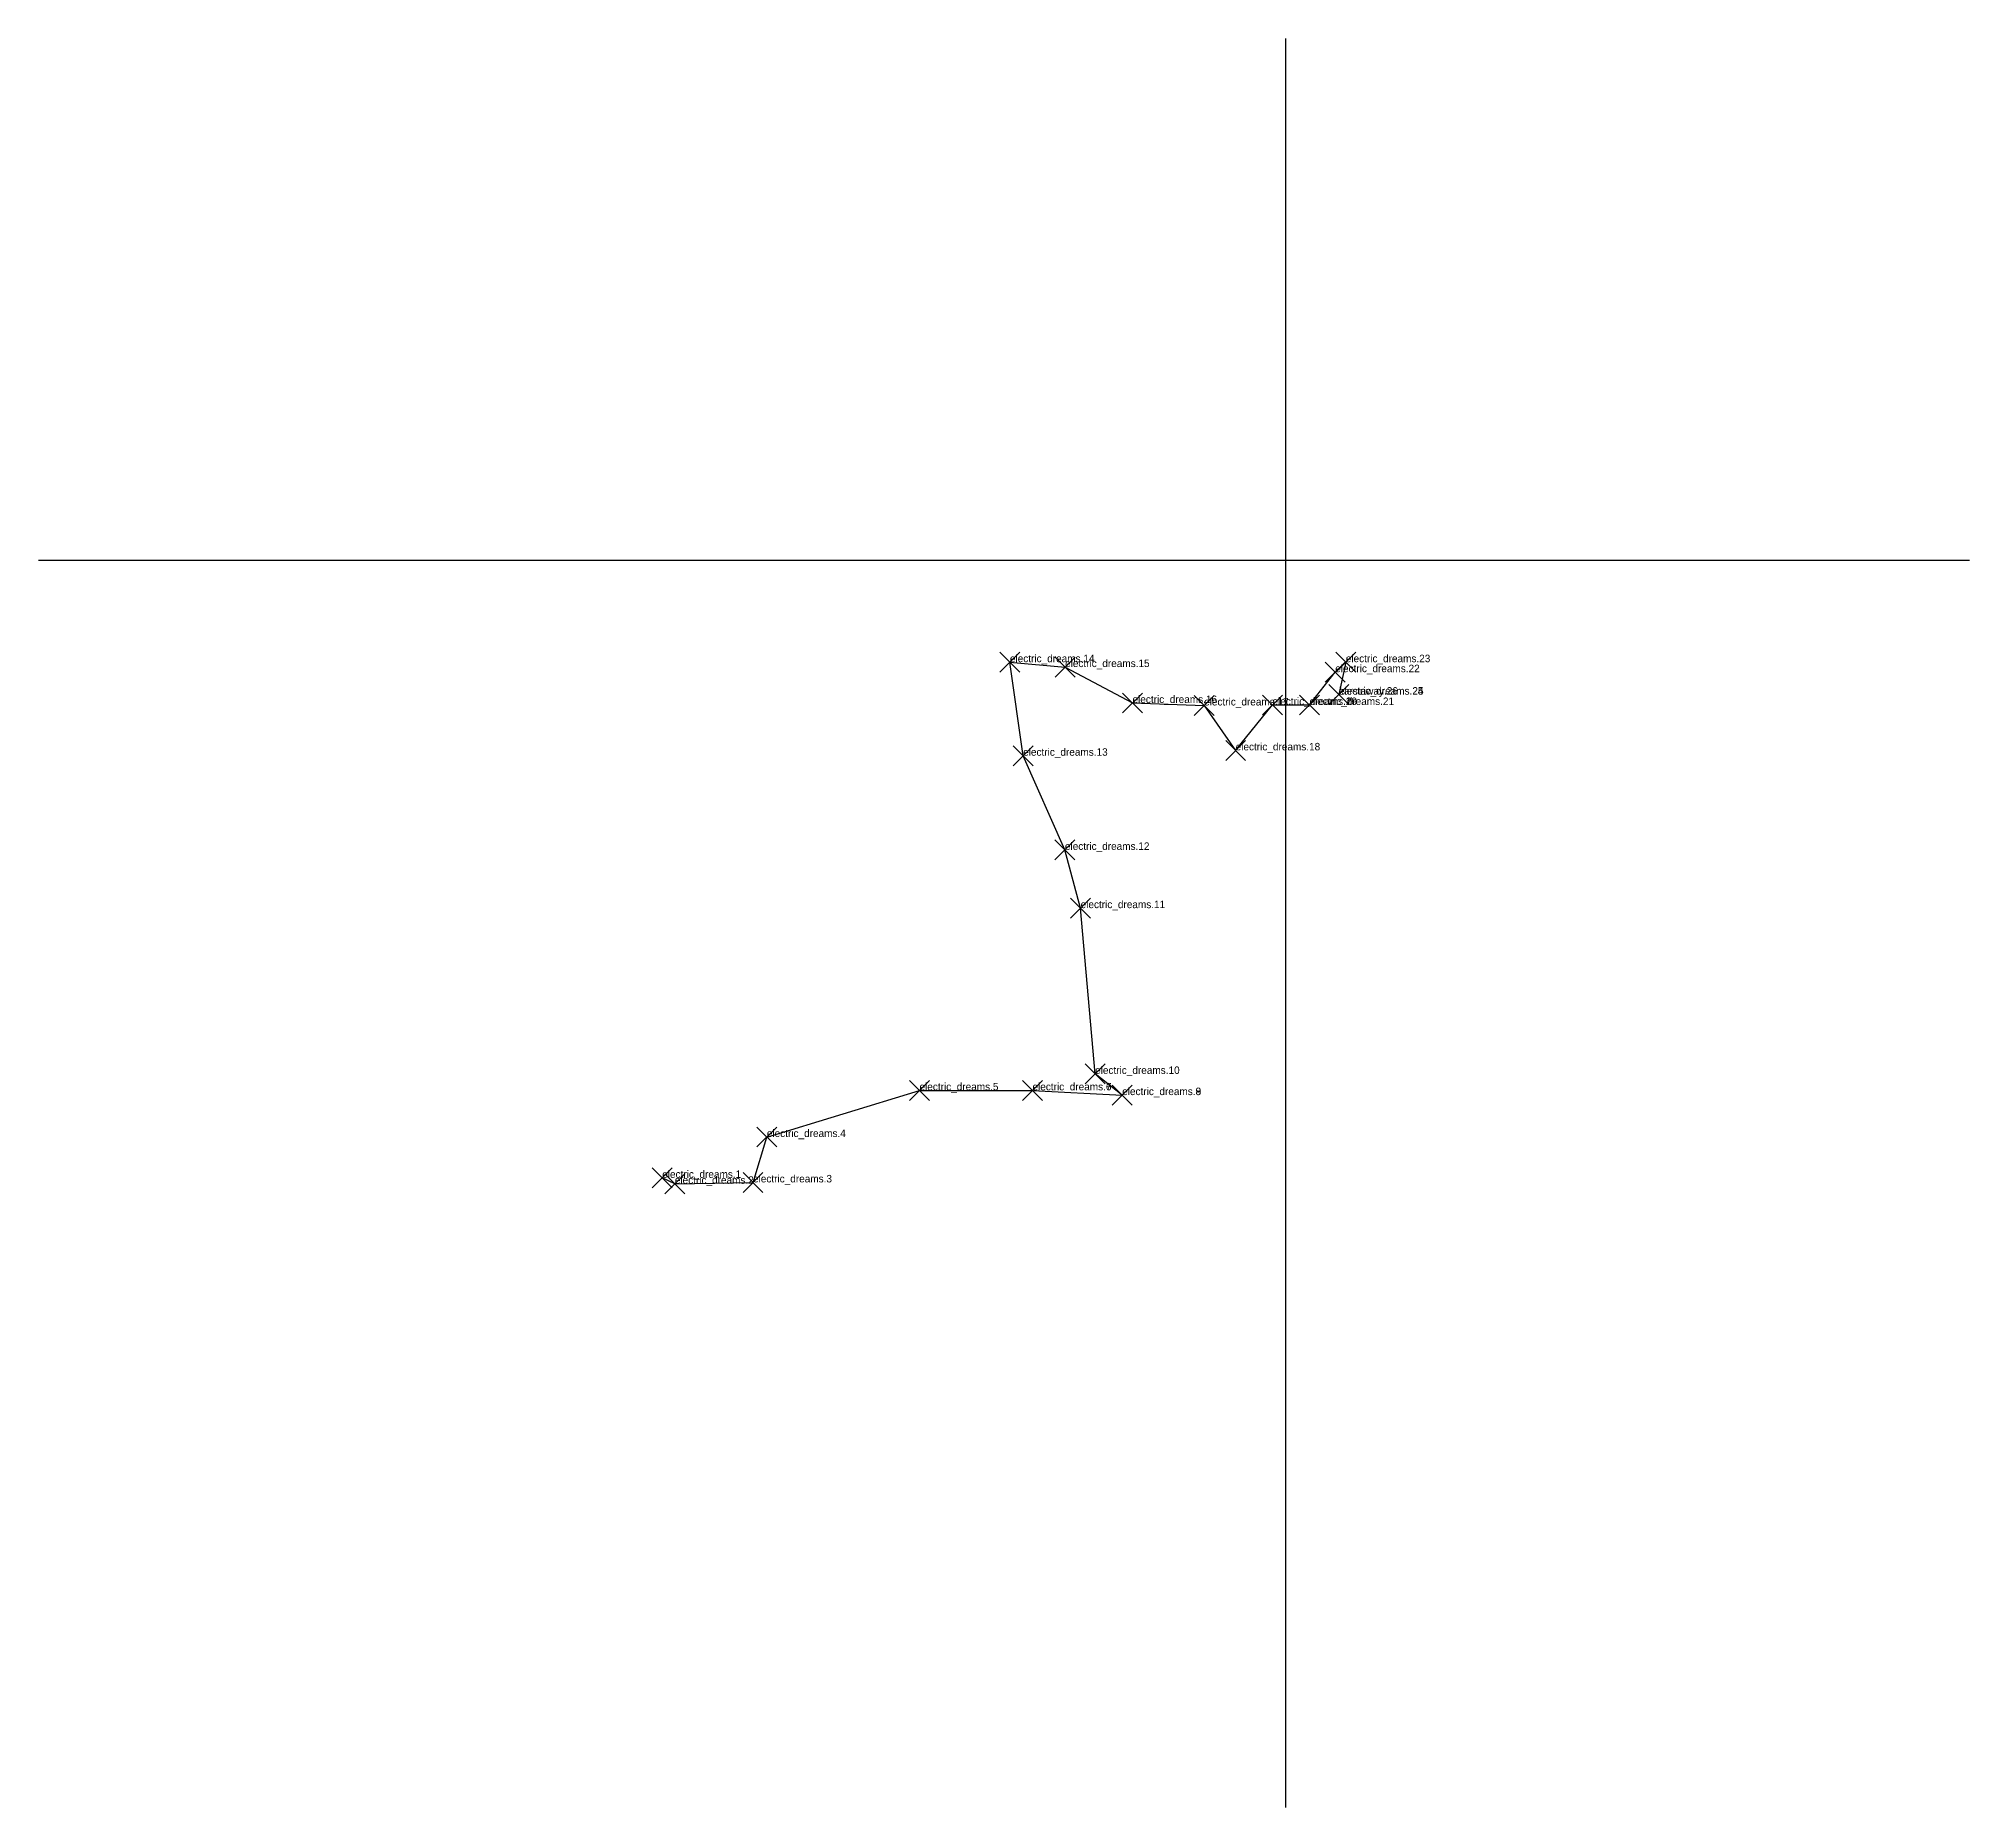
# Model space of a CAD drawing. Extents: x 0 to 155, y 0 to 142.
import ezdxf

# ---------------------------------------------------------------- set-up
doc = ezdxf.new("R2010")
doc.units = 0
doc.header["$PDMODE"] = 3
doc.header["$PDSIZE"] = 0.8
for name, color, linetype in [('CentreLine', 5, 'CONTINUOUS'), ('Grid', 7, 'CONTINUOUS'), ('Labels', 7, 'CONTINUOUS'), ('Stations', 7, 'CONTINUOUS'), ('SurfaceLabels', 7, 'CONTINUOUS'), ('SurfaceStations', 7, 'CONTINUOUS')]:
    doc.layers.add(name, color=color, linetype=linetype)

msp = doc.modelspace()

# ---------------------------------------------------------------- linework, layer by layer
at = {"layer": 'CentreLine'}
for p, q in [((78.94, 84.32, 11.62), (77.88, 91.82, 8.87)), ((77.88, 91.82, 8.87), (82.3, 91.43, 3.58)), ((82.3, 91.43, 3.58), (87.71, 88.55, 2.94)), ((103.96, 91.02, 3.86), (104.81, 91.82, 7.68)), ((104.81, 91.82, 7.68), (104.26, 89.22, 7.96)), ((101.9, 88.39, 1.94), (103.96, 91.02, 3.86)), ((87.71, 88.55, 2.94), (93.45, 88.35, 1.29)), ((93.45, 88.35, 1.29), (95.98, 84.75, 1.83)), ((95.98, 84.75, 1.83), (98.93, 88.39, 1)), ((98.93, 88.39, 1), (98.93, 88.39)), ((98.93, 88.39), (101.9, 88.39, 1.94)), ((104.26, 89.22, 7.96), (104.26, 89.22, 8.96)), ((82.29, 76.77, 13.68), (78.94, 84.32, 11.62)), ((83.55, 72.1, 14.36), (82.29, 76.77, 13.68)), ((84.71, 58.81, 17.44), (83.55, 72.1, 14.36)), ((58.39, 53.75, 47.8), (70.63, 57.49, 46.91)), ((70.63, 57.49, 46.91), (79.69, 57.49, 49)), ((79.69, 57.49, 49), (79.69, 57.49, 33.89)), ((79.69, 57.49, 33.89), (86.88, 57.11, 33.01)), ((86.88, 57.11, 21.38), (84.71, 58.81, 17.44)), ((86.88, 57.11, 33.01), (86.88, 57.11, 21.38)), ((57.28, 50.11, 47.2), (58.39, 53.75, 47.8)), ((51.01, 50, 47.2), (50, 50.47, 47.18)), ((51.01, 50, 47.2), (57.28, 50.11, 47.2))]:
    msp.add_line(p, q, dxfattribs=at)
at = {"layer": 'Grid'}
for p, q in [((100, 0), (100, 141.82)), ((0, 100), (154.81, 100))]:
    msp.add_line(p, q, dxfattribs=at)
at = {"layer": 'Stations'}
for p in [(77.88, 91.82, 8.87), (82.3, 91.43, 3.58), (103.96, 91.02, 3.86), (104.81, 91.82, 7.68), (104.26, 89.22, 8.96), (104.26, 89.22, 7.96), (87.71, 88.55, 2.94), (93.45, 88.35, 1.29), (98.93, 88.39, 1), (98.93, 88.39), (101.9, 88.39, 1.94), (95.98, 84.75, 1.83), (78.94, 84.32, 11.62), (82.29, 76.77, 13.68), (83.55, 72.1, 14.36), (84.71, 58.81, 17.44), (70.63, 57.49, 46.91), (79.69, 57.49, 49), (79.69, 57.49, 33.89), (86.88, 57.11, 33.01), (86.88, 57.11, 21.38), (58.39, 53.75, 47.8), (50, 50.47, 47.18), (51.01, 50, 47.2), (57.28, 50.11, 47.2)]:
    msp.add_point(p, dxfattribs=at)
at = {"layer": 'SurfaceStations'}
msp.add_point((104.26, 89.22, 8.96), dxfattribs=at)

# ---------------------------------------------------------------- texts
at = {"layer": 'Labels'}
for s, p in [('electric_dreams.14', (77.88, 91.82, 8.87)), ('electric_dreams.15', (82.3, 91.43, 3.58)), ('electric_dreams.22', (103.96, 91.02, 3.86)), ('electric_dreams.23', (104.81, 91.82, 7.68)), ('electric_dreams.25', (104.26, 89.22, 8.96)), ('electric_dreams.24', (104.26, 89.22, 7.96)), ('electric_dreams.16', (87.71, 88.55, 2.94)), ('electric_dreams.17', (93.45, 88.35, 1.29)), ('electric_dreams.19', (98.93, 88.39, 1)), ('electric_dreams.20', (98.93, 88.39)), ('electric_dreams.21', (101.9, 88.39, 1.94)), ('electric_dreams.18', (95.98, 84.75, 1.83)), ('electric_dreams.13', (78.94, 84.32, 11.62)), ('electric_dreams.12', (82.29, 76.77, 13.68)), ('electric_dreams.11', (83.55, 72.1, 14.36)), ('electric_dreams.10', (84.71, 58.81, 17.44)), ('electric_dreams.5', (70.63, 57.49, 46.91)), ('electric_dreams.6', (79.69, 57.49, 49)), ('electric_dreams.7', (79.69, 57.49, 33.89)), ('electric_dreams.8', (86.88, 57.11, 33.01)), ('electric_dreams.9', (86.88, 57.11, 21.38)), ('electric_dreams.4', (58.39, 53.75, 47.8)), ('electric_dreams.1', (50, 50.47, 47.18)), ('electric_dreams.2', (51.01, 50, 47.2)), ('electric_dreams.3', (57.28, 50.11, 47.2))]:
    msp.add_text(s, height=0.6, dxfattribs=at).set_placement(p)
at = {"layer": 'SurfaceLabels'}
msp.add_text('karstaway.26', height=0.6, dxfattribs=at).set_placement((104.26, 89.22, 8.96))

doc.saveas('drawing.dxf')
